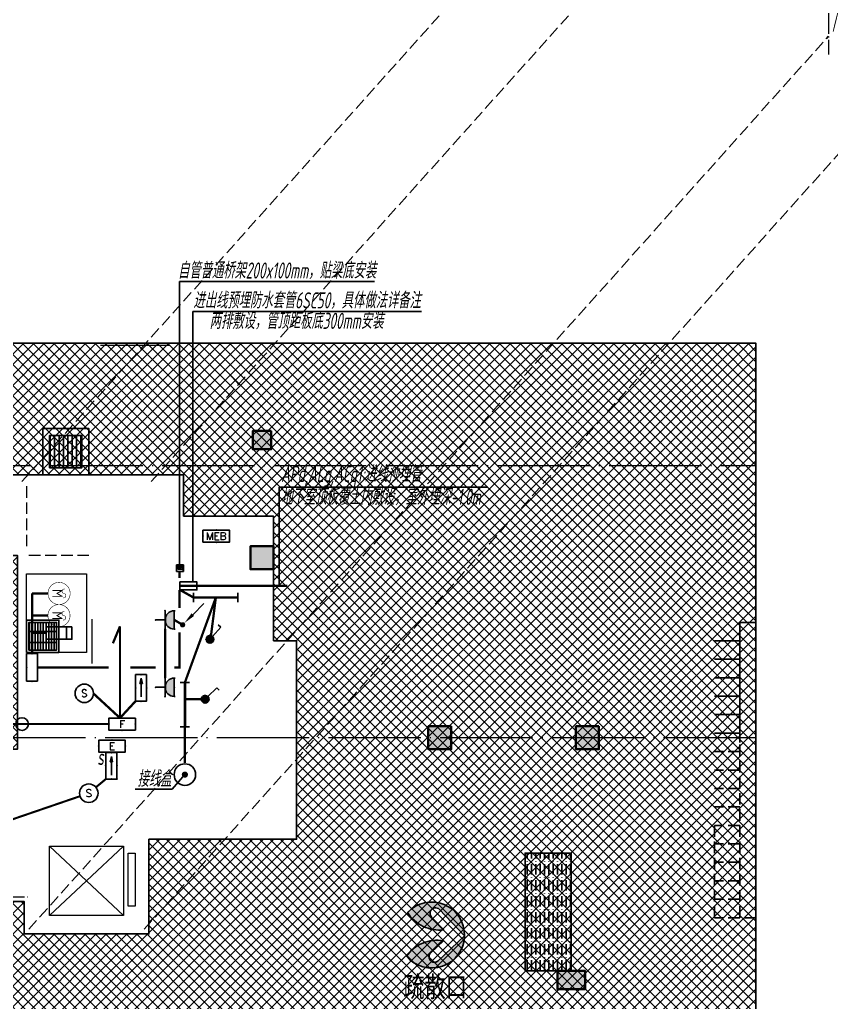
# Model space of a CAD drawing. Extents: x 3002737 to 4077523, y -995787 to -7267.
# Drawn here: x 3467704 to 3485288, y -735006 to -713711 of the extents above; entities that cross this region are included whole.
import ezdxf
from ezdxf.enums import TextEntityAlignment as Align
from ezdxf.xclip import XClip

# ---------------------------------------------------------------- set-up
doc = ezdxf.new("R2010")
doc.units = 0
doc.header["$LTSCALE"] = 1000
doc.header["$MEASUREMENT"] = 0
doc.header["$XCLIPFRAME"] = 2
for name, pattern in [('#P_--_20B1_001_t3$0$DASH', [0.35, 0.25, -0.1]), ('__DASH', [0.35, 0.25, -0.1]), ('DASH', [0.35, 0.25, -0.1]), ('DOTE', [2.4200000000000004, 2, -0.2, 0.02, -0.2]), ('HIDDEN', [0.375, 0.25, -0.125])]:
    doc.linetypes.add(name, pattern=pattern)
doc.layers.get('0').update_dxf_attribs({"linetype": 'CONTINUOUS'})
for name, color, linetype in [('!!电气', 1, 'CONTINUOUS'), ('0-R疏散口', 20, 'CONTINUOUS'), ('0-R集水坑', 191, 'CONTINUOUS'), ('DIM-照明', 7, 'CONTINUOUS'), ('ELEMENT', 3, 'CONTINUOUS'), ('EQUIP-动力', 3, 'CONTINUOUS'), ('EQUIP-插座', 3, 'CONTINUOUS'), ('EQUIP-照明', 3, 'CONTINUOUS'), ('EQUIP-箱柜', 3, 'CONTINUOUS'), ('HS-A-楼梯', 4, 'CONTINUOUS'), ('LWIRE', 4, 'CONTINUOUS'), ('TEL_TEXT', 7, 'CONTINUOUS'), ('WIRE-应急', 1, 'DASH'), ('WIRE-照明', 2, 'CONTINUOUS'), ('人防集水坑', 11, 'CONTINUOUS'), ('审核', 1, 'CONTINUOUS'), ('疏散口', 20, 'CONTINUOUS')]:
    doc.layers.add(name, color=color, linetype=linetype)
for name, color, linetype, lineweight in [('3.5方案汇报，与郭总、侯月琴确定户型_t8$0$STAIR', 2, 'CONTINUOUS', 18), ('DOTE', 19, 'DOTE', 9), ('PUB_HATCH', 8, 'CONTINUOUS', 9), ('STAIR', 252, 'CONTINUOUS', 20), ('WINDOW', 146, 'CONTINUOUS', 20), ('填充', 251, 'CONTINUOUS', 5), ('平面-看线', 252, 'CONTINUOUS', 15), ('排水', 252, 'CONTINUOUS', 20), ('砼柱', 2, 'CONTINUOUS', 35)]:
    doc.layers.add(name, color=color, linetype=linetype, lineweight=lineweight)
doc.styles.add('-宋体', font='', dxfattribs={"width": 0.8})
doc.styles.add('_TCH_DIM_T3', font='SIMPLEX.shx', dxfattribs={"width": 0.7058823529411765, "bigfont": 'GBCBIG.shx'})
doc.styles.add('_TCH_LABEL', font='COMPLEX', dxfattribs={"bigfont": 'GBCBIG'})
doc.styles.add('_TEL_DIM', font='SIMPLEX', dxfattribs={"width": 0.8, "height": 3.5, "bigfont": 'HZTXT'})
doc.styles.add('HZTXT', font='gbeitc.shx', dxfattribs={"width": 0.8, "height": 400, "bigfont": 'hztxt.shx'})
doc.styles.get("Standard").update_dxf_attribs({"font": 'gbenor.shx', "bigfont": 'gbcbig.shx'})
doc.styles.get('-宋体').set_extended_font_data('SimSun')

# ---------------------------------------------------------------- blocks, each defined once
blk = doc.blocks.new('A$C110D7C8B')
h = blk.add_hatch()
h.set_pattern_fill('ANSI32', color=252, scale=7, angle=135)
h.set_pattern_definition([(180, (-705542.5179923946, -984740.2321152245), (-3.552713678800501e-15, -33.33750000000001), []), (180, (-705553.6304971946, -984729.1196104245), (-3.552713678800501e-15, -33.33750000000001), [])])
h.paths.add_polyline_path([(50, -1350.000000041677), (250.0000000000582, -1350.000000041677), (249.9999999999418, -50), (50, -50)])
at = {"color": 252}
for points in [[(0, 0), (300, 0), (300, -1400.000000041677), (0, -1400.000000041677)], [(50, -50), (250, -50), (250, -1350.000000041677), (50, -1350.000000041677)]]:
    blk.add_lwpolyline(points, close=True, dxfattribs=at)
blk = doc.blocks.new('A$C028C60F5')
at = {"color": 252}
blk.add_lwpolyline([(400.0000000717118, -1.851003617048264e-07), (0, 0), (-1.851003617048264e-07, -400.0000001632143), (399.9999998866115, -400.0000003483146)], close=True, dxfattribs=at)
at = {"layer": 'PUB_HATCH', "color": 252}
blk.add_solid([(-1.851003617048264e-07, -400.0000001632143), (399.9999998866115, -400.0000003483146), (0, 0), (400.0000000717118, -1.851003617048264e-07)], dxfattribs=at)
blk = doc.blocks.new('A$C18F32B8A')
at = {"color": 252, "const_width": 20}
for points in [[(7519.746154826425, -5500.243901853333), (7905.325032999623, -865.2724637767533), (10119.74645714677, -200.2097836569883)], [(7519.748090145295, -7600.249561245553), (7905.329351844615, -6030.524345523096), (10119.75077599176, -5700.209477294469)], [(7669.74645633559, -9700.245550757623), (8055.325040148746, -8130.523613388767), (9969.746456321096, -7800.20874516014)]]:
    blk.add_lwpolyline(points, dxfattribs=at)
at = {"layer": 'DOTE', "color": 252, "linetype": 'DOTE', "ltscale": 0.3}
for p, q in [((7569.550093442725, -7700.244544366142), (7569.550093442667, -10200.24554942362)), ((10069.74645357818, -7700.246329075075), (10069.74645357812, -10200.24555084261))]:
    blk.add_line(p, q, dxfattribs=at)
at = {"layer": 'DOTE', "linetype": 'DOTE', "ltscale": 0.3}
blk.add_line((8819.648726167448, -9800.245436708676), (8819.64872616739, -10205.08561670512), dxfattribs=at)
at = {"layer": 'STAIR', "color": 252, "linetype": '#P_--_20B1_001_t3$0$DASH'}
for p, q in [((1500, 0), (4152.000000014203, 1.047737896442413e-09)), ((1499.999999999884, -69.99999995273538), (4152.000000013737, -69.75341075321194)), ((1500.000000000116, -129.9999999527354), (4152.000000013388, -129.7534107532119)), ((1500.000000001164, -200), (4152.000000012922, -199.9999999989523)), ((4111.199999980512, -260.0000000090804), (1500.000000001164, -260.0000000224682)), ((1500, -1500.000000031665), (3267.999999990105, -1499.999999998952)), ((1499.999999999884, -1569.9999999844), (3267.999999989639, -1569.754457053379)), ((1500.000000000116, -1629.9999999844), (3267.999999989115, -1629.754457012867)), ((1500.000000001164, -1700.000000031665), (3267.999999989115, -1699.754457054427))]:
    blk.add_line(p, q, dxfattribs=at)
at = {"layer": 'STAIR', "color": 252}
for p, q in [((5920, -259.9999999997672), (4111.19999998057, -260.0000000090804)), ((8869.74283019395, -1700.246588996262), (7519.746456208813, -1700.246589469374))]:
    blk.add_line(p, q, dxfattribs=at)
at = {"layer": 'STAIR', "color": 246, "linetype": '#P_--_20B1_001_t3$0$DASH'}
blk.add_lwpolyline([(1500, 0), (0, 0), (0, -1700.000000028405), (1500, -1700.000000028405)], close=True, dxfattribs=at)
at = {"layer": 'STAIR', "color": 252}
blk.add_lwpolyline([(7519.746456187801, -1640.246589469374), (8929.755123912648, -1640.246588975191), (8929.755124753749, -4040.246135032154)], dxfattribs=at)
at = {"layer": '审核', "color": 252, "linetype": 'HIDDEN', "ltscale": 0.2}
blk.add_line((6119.755594726943, -200.1547837678809), (6119.682242507813, -1500.172692473629), dxfattribs=at)
at = {"layer": '平面-看线'}
for p, q in [((1500.000000001164, -200), (1500, 0)), ((1500.000000001164, -1700.000000031665), (1500, -1500.000000031665))]:
    blk.add_line(p, q, dxfattribs=at)
at = {"color": 252}
blk.add_blockref('A$C028C60F5', (6219.744254106772, 999.753149292781), dxfattribs=at)
at = {"color": 252, "xscale": -1}
for name, p in [('A$C110D7C8B', (7319.746456009045, -100.2399003441678)), ('A$C028C60F5', (6619.744458064088, -1500.248004525783))]:
    blk.add_blockref(name, p, dxfattribs=at)
blk = doc.blocks.new('$equip$00002540')
blk.add_hatch(color=256).paths.add_polyline_path([(0.2400000000016007, 0.3720000000030268), (0.2400000000016007, 0.2280000000064319), (0.5280000000020664, 0.3000000000029104)])
for p, q in [((-0.7199999999975262, 0.6000000000058208), (-0.7199999999975262, 0)), ((0.7199999999975262, 0.6000000000058208), (-0.7199999999975262, 0.6000000000058208)), ((0.7199999999975262, 0), (0.7199999999975262, 0.6000000000058208)), ((-0.7199999999975262, 0), (0.7199999999975262, 0)), ((0.2400000000016007, 0.3720000000030268), (0.2400000000016007, 0.2280000000064319)), ((0.5280000000020664, 0.3000000000029104), (0.2400000000016007, 0.3720000000030268)), ((0.2400000000016007, 0.2280000000064319), (0.5280000000020664, 0.3000000000029104))]:
    blk.add_line(p, q)
at = {"color": 7}
blk.add_line((-0.4800000000032014, 0.3000000000029104), (0.4800000000032014, 0.3000000000029104), dxfattribs=at)
at = {"const_width": 0.04}
blk.add_lwpolyline([(-0.7199999999975262, 0.6000000000058208), (-0.7199999999975262, 0), (0.7199999999975262, 0), (0.7199999999975262, 0.6000000000058208), (-0.7199999999975262, 0.6000000000058208), (-0.7199999999975262, 0)], dxfattribs=at)
for p in [(0, 0.6000000000058208), (-0.7199999999975262, 0.3000000000029104), (0, 0), (0.7199999999975262, 0.3000000000029104)]:
    blk.add_point(p)
at = {"color": 7, "style": '_TEL_DIM', "flags": 1}
blk.add_attdef('A', text='', height=2e-05, dxfattribs=at).set_placement((0, 0), align=Align.MIDDLE_CENTER)
blk = doc.blocks.new('$equip$00002534')
for p, q in [((-0.7200000000011642, 0.6599999999998545), (-0.7200000000011642, 0)), ((0.7200000000011642, 0.6599999999998545), (-0.7200000000011642, 0.6599999999998545)), ((0.7200000000011642, 0), (0.7200000000011642, 0.6599999999998545)), ((-0.7200000000011642, 0), (0.7200000000011642, 0))]:
    blk.add_line(p, q)
at = {"const_width": 0.04}
blk.add_lwpolyline([(-0.7200000000011642, 0.6599999999998545), (-0.7200000000011642, 0), (0.7200000000011642, 0), (0.7200000000011642, 0.6599999999998545), (-0.7200000000011642, 0.6599999999998545), (-0.7200000000011642, 0)], dxfattribs=at)
for p in [(0, 0.6599999999998545), (-0.7200000000011642, 0.3299999999981083), (0, 0), (0.7200000000011642, 0.3299999999981083)]:
    blk.add_point(p)
at = {"color": 7, "style": '_TEL_DIM'}
blk.add_attdef('$TEXT$', text='', height=0.4, dxfattribs=at).set_placement((0, 0.3299999999981083), align=Align.MIDDLE_CENTER)
at = {"color": 7, "style": '_TEL_DIM', "flags": 1}
blk.add_attdef('A', text='', height=2e-05, dxfattribs=at).set_placement((0, 0), align=Align.MIDDLE_CENTER)
blk = doc.blocks.new('右向疏散')
h = blk.add_hatch(color=256)
h.paths.add_polyline_path([(201.6000000294297, 120.0000000011641), (86.4000000525266, 148.79999999539), (86.4000000525266, 120.0000000011642)])
h.paths.add_polyline_path([(201.6000000294298, 120.0000000011642), (86.4000000525266, 120.0000000011642), (86.4000000525266, 91.19999998365529)])
at = {"color": 7}
blk.add_line((-201.6000000294298, 120.0000000011642), (201.6000000294298, 120.0000000011642), dxfattribs=at)
for p, q in [((201.6000000294298, 120.0000000011642), (86.4000000525266, 148.79999999539)), ((86.4000000525266, 148.79999999539), (86.4000000525266, 91.19999998365529)), ((86.4000000525266, 91.19999998365529), (201.6000000294298, 120.0000000011642))]:
    blk.add_line(p, q)
blk.add_lwpolyline([(-287.9999999990687, 240.0000000023283), (287.9999999990687, 240.0000000023283), (287.9999999990687, 0), (-287.9999999990687, 0)], close=True)
blk = doc.blocks.new('$equip_U$00000098(lemon-PC)')
for p in [(-0.7199999997392297, 0), (2.328306436538696e-10, 0), (0.720000000204891, 0), (-0.7199999997392297, -0.3000000000029104), (0.720000000204891, -0.3000000000029104), (-0.7199999997392297, -0.6000000000058208), (2.328306436538696e-10, -0.6000000000058208), (0.720000000204891, -0.6000000000058208)]:
    blk.add_point(p)
at = {"xscale": 0.002499999944120646, "yscale": 0.002499999944120646, "zscale": 0.002499999944120646}
blk.add_blockref('右向疏散', (2.328306436538696e-10, -0.6000000000058208), dxfattribs=at)
at = {"color": 7, "style": '_TCH_DIM_T3', "flags": 1}
for tag in ['REMARK', 'A']:
    blk.add_attdef(tag, text='', height=2.5e-05, dxfattribs=at).set_placement((2.328306436538696e-10, 0), align=Align.MIDDLE_CENTER)
at = {"color": 7, "style": '_TCH_DIM_T3'}
blk.add_attdef('$TEXT$', text='', height=2.5e-05, dxfattribs=at).set_placement((2.328306436538696e-10, -0.6000000000058208), align=Align.MIDDLE_CENTER)
blk = doc.blocks.new('$equip$00001838')
blk.add_circle((0, 0), 0.5)
at = {"style": '_TEL_DIM'}
blk.add_attdef('$TEXT$', text='', height=0.4, dxfattribs=at).set_placement((0, 0), align=Align.MIDDLE_CENTER)
at = {"style": '_TEL_DIM', "flags": 1}
blk.add_attdef('A', text='', height=2e-05, dxfattribs=at).set_placement((0, 0), align=Align.MIDDLE_CENTER)
blk = doc.blocks.new('A$C04F44ECC')
at = {"layer": '!!电气'}
for p, q in [((0, 0), (-300, 0)), ((-300, 0), (-300, -300)), ((-250, -200), (-250, 0)), ((0, 0), (-223.3450037743896, -26.92685067094862)), ((-50, 0), (-50, -200)), ((0, -300), (0, 0)), ((-223.3450037743896, -26.92685067094862), (-300, -300)), ((-300, -300), (0, -300)), ((-50, -200), (-250, -200))]:
    blk.add_line(p, q, dxfattribs=at)
blk = doc.blocks.new('$equip$00001312')
at = {"const_width": 0.1666666666666665}
blk.add_lwpolyline([(-0.08333333333575865, 0, 1), (0.08333333333212067, 0, 1)], format="xyb", close=True, dxfattribs=at)
blk.add_circle((0, 0), 0.5833333333333328)
at = {"flags": 9}
blk.add_attdef('A', (-3.637978807091713e-12, 0), '', height=2e-05, dxfattribs=at)
blk = doc.blocks.new('$equip$00001413')
for p, q in [((0.75, 0.5999999999985448), (-0.75, 0.5999999999985448)), ((-0.75, 0.5999999999985448), (-0.75, 0)), ((0.75, 0), (0.75, 0.5999999999985448)), ((-0.75, 0), (0.75, 0))]:
    blk.add_line(p, q)
for p in [(0, 0.5999999999985448), (-0.75, 0.2999999999992724), (0, 0), (0.75, 0.2999999999992724)]:
    blk.add_point(p)
at = {"style": '_TCH_LABEL', "flags": 9}
blk.add_attdef('A', (0, 0), '', height=2e-05, dxfattribs=at)
blk = doc.blocks.new('SWJ')
at = {"color": 2}
for p, q in [((-275, -85), (-275, 85)), ((-175, -85), (-175, 85)), ((-75, -85), (-75, 85))]:
    blk.add_line(p, q, dxfattribs=at)
blk.add_lwpolyline([(-350, 85), (-350, -85), (0, -85), (0, 85)], close=True, dxfattribs=at)
blk = doc.blocks.new('$element$00000297')
at = {"const_width": 0.02333333333333333}
blk.add_lwpolyline([(0, -1.000000000014552, 0.9999999999999999), (0, 0, 0.9999999999999999), (0, -1.000000000014552, 0.9999999999999999)], format="xyb", close=True, dxfattribs=at)
for points in [[(0, -0.7166666666762467, 0.9862075570774907), (-0.2000000000007276, -0.750000000009095, 0.8591250382240644)], [(0, -0.7166666666762467, 1.013985334855246), (0.2000000000043656, -0.6833333333415794, -1.197218425872431)]]:
    blk.add_lwpolyline(points, format="xyb", dxfattribs=at)
at = {"flags": 9}
blk.add_attdef('S', (0, 0), '', height=6.66666666667e-06, dxfattribs=at)
at = {"flags": 8}
blk.add_attdef('M', text='', height=0.4666666666694661, dxfattribs=at).set_placement((3.637978807091713e-12, -0.3500000000003638), align=Align.MIDDLE_CENTER)
blk = doc.blocks.new('A$C1DD019F9')
at = {"layer": '疏散口'}
h = blk.add_hatch(color=256, dxfattribs=at)
edge = h.paths.add_edge_path()
edge.add_line((1657.837590239942, 3315.723901660649), (367.3306208625436, 2025.216944172512))
edge.add_arc((562.7390984487897, 1829.808464785995), 276.3493204781321, 134.999999736071, 315.0000450135555)
edge.add_line((758.1477304548025, 1634.400139819365), (1381.488251060247, 2257.740654682275))
edge.add_arc((-487.2515846193137, 1989.868379143272), 1887.841129295078, -24.12321173134552, 8.157426411511608, ccw=False)
edge.add_arc((-487.2518275084583, 1989.868449001487), 1887.841379523462, 303.5961554791981, 335.8767893464231, ccw=False)
edge.add_arc((1657.83757689014, 1657.627985069564), 1658.095916591085, 89.99999953869542, 228.4172749558772, ccw=False)
h = blk.add_hatch(color=256, dxfattribs=at)
edge = h.paths.add_edge_path()
edge.add_line((1657.837590239942, 3315.723901660649), (2948.344559617341, 2025.216944172512))
edge.add_arc((2752.936082031095, 1829.808464785995), 276.3493204781321, -135.00004501355562, 45.000000263928996, ccw=False)
edge.add_line((2557.527450025082, 1634.400139819365), (1934.186929419636, 2257.740654682275))
edge.add_arc((3802.926765099197, 1989.868379143272), 1887.841129295078, 171.8425735884883, 204.1232117313454)
edge.add_arc((3802.927007988342, 1989.868449001489), 1887.841379523464, 204.123210653577, 236.403844520802)
edge.add_arc((1657.837603589745, 1657.627985069564), 1658.095916591085, 311.5827250441228, 450.0000004613047)
for points in [[(1657.837590239942, 3315.723901660649), (367.3306208625437, 2025.216944172512, 1.000000395120669), (758.1477304548025, 1634.400139819365), (1381.488251060247, 2257.740654682275, -0.1417897514410627), (1235.721885070204, 1218.307265423704, -0.141789732410033), (557.3581269979476, 417.3751685111782, -0.6899650482418342), (1657.837590239942, 3315.723901660649)], [(1657.837590239942, 3315.723901660649), (2948.344559617341, 2025.216944172512, -1.000000395120669), (2557.527450025082, 1634.400139819365), (1934.186929419636, 2257.740654682275, 0.1417897514410627), (2079.953295409679, 1218.307265423704, 0.141789732410033), (2758.317053481937, 417.3751685111782, 0.6899650482418342), (1657.837590239942, 3315.723901660649)]]:
    blk.add_lwpolyline(points, format="xyb", close=True, dxfattribs=at)
blk = doc.blocks.new('7YI78O')
at = {"layer": '0-R集水坑', "linetype": 'DASH'}
h = blk.add_hatch(dxfattribs=at)
h.set_pattern_fill('LINE', color=191, scale=100, angle=-90.00000000000006, style=0)
h.set_pattern_definition([(90, (-2549147.81365037, 2405022.933887357), (95.25, 7.876661409549765e-14), [])])
h.paths.add_polyline_path([(364084.3396294102, 62003.68045341442), (364784.3396294102, 62003.68045341442), (364784.3396294102, 62703.68045341442), (364084.3396294102, 62703.68045341442)])
at = {"layer": '0-R集水坑', "color": 191}
for points in [[(363934.3396294102, 61853.68045341442), (364934.3396294102, 61853.68045341442), (364934.3396294102, 62853.68045341442), (363934.3396294102, 62853.68045341442)], [(364084.3396294102, 62003.68045341442), (364784.3396294102, 62003.68045341442), (364784.3396294102, 62703.68045341442), (364084.3396294102, 62703.68045341442)]]:
    blk.add_lwpolyline(points, close=True, dxfattribs=at)
blk = doc.blocks.new('A$C24B36177')
for points in [[(6710.380492568715, -16047.00411050243), (6310.380492568715, -16047.00411050243), (6310.380492568715, -16447.00411050243), (6710.380492568715, -16447.00411050243)], [(6760.380492568715, -18547.00411050243), (6260.380492568715, -18547.00411050243), (6260.380492568715, -19047.00411050243), (6760.380492568715, -19047.00411050243)], [(10610.38049256871, -22447.00424090121), (10110.38049256871, -22447.00424090121), (10110.38049256871, -22947.00424090121), (10610.38049256871, -22947.00424090121)], [(13810.38049256871, -22446.99843604083), (13310.38049256871, -22446.99843604083), (13310.38049256871, -22946.99843604083), (13810.38049256871, -22946.99843604083)], [(13510.58988354052, -28147.02136221027), (13510.58988354052, -27747.02136221027), (12910.58988354052, -27747.02136221027), (12910.58988354052, -28147.02136221027)]]:
    blk.add_hatch(color=252).paths.add_polyline_path(points)
at = {"layer": '砼柱', "color": 252, "lineweight": 35}
for points in [[(6710.380492568715, -16047.00411050243), (6310.380492568715, -16047.00411050243), (6310.380492568715, -16447.00411050243), (6710.380492568715, -16447.00411050243)], [(6760.380492568715, -18547.00411050243), (6260.380492568715, -18547.00411050243), (6260.380492568715, -19047.00411050243), (6760.380492568715, -19047.00411050243)], [(10610.38049256871, -22447.00424090121), (10110.38049256871, -22447.00424090121), (10110.38049256871, -22947.00424090121), (10610.38049256871, -22947.00424090121)], [(13810.38049256871, -22446.99843604083), (13310.38049256871, -22446.99843604083), (13310.38049256871, -22946.99843604083), (13810.38049256871, -22946.99843604083)], [(13510.58988354052, -28147.02136221027), (13510.58988354052, -27747.02136221027), (12910.58988354052, -27747.02136221027), (12910.58988354052, -28147.02136221027)]]:
    blk.add_lwpolyline(points, close=True, dxfattribs=at)
blk = doc.blocks.new('FSFSFASFSFESFSEF')
at = {"layer": '人防集水坑', "ltscale": 0.8}
h = blk.add_hatch(dxfattribs=at)
h.set_pattern_fill('GRATE', color=256, scale=75, style=0)
h.set_pattern_definition([(270, (-806039.3574039747, 23438904.07928268), (59.53125, -1.822618869043522e-14), []), (360, (-806039.3574039747, 23438904.07928268), (8.748522416193854e-14, 238.125), [])])
h.paths.add_polyline_path([(286466.5787021541, 761315.5335229017), (287066.5787021541, 761315.5335229017), (287066.5787021541, 760715.5335229017), (286466.5787021541, 760715.5335229017)])
at = {"layer": '人防集水坑'}
for points in [[(287116.5787021541, 760665.5335229017), (286416.5787021541, 760665.5335229017), (286416.5787021541, 761365.5335229017), (287116.5787021541, 761365.5335229017)], [(287066.5787021541, 760715.5335229017), (286466.5787021541, 760715.5335229017), (286466.5787021541, 761315.5335229017), (287066.5787021541, 761315.5335229017)]]:
    blk.add_lwpolyline(points, close=True, dxfattribs=at)
at = {"layer": '排水'}
blk.add_lwpolyline([(285816.5787021536, 760665.5335229018), (287116.5787021536, 760665.5335229018), (287116.5787021534, 762365.5335229018), (285816.5787021534, 762365.5335229018)], close=True, dxfattribs=at)
blk = doc.blocks.new('A$C74D73064')
h = blk.add_hatch()
h.set_pattern_fill('ACAD_ISO10W100', color=252, scale=125, angle=90, style=0)
h.set_pattern_definition([(90, (278075.2999756152, -731194.3965097175), (-93.75, 5.740531871003218e-15), [225, -56.25, 9.375, -56.25])])
h.paths.add_polyline_path([(113315.3891763622, 59222.25466653565), (113315.3891763489, 56672.23509909294), (112315.3891763489, 56672.23509909294), (112315.3891763489, 59222.25466653565)])
at = {"layer": '填充'}
h = blk.add_hatch(dxfattribs=at)
h.set_pattern_fill('ANSI37', color=252, scale=100, style=0)
h.set_pattern_definition([(45, (953418.0689988486, -464688.2486653434), (-112.2532015133644, 112.2532015133644), []), (135, (953418.0689988486, -464688.2486653434), (-112.2532015133644, -112.2532015133644), [])])
h.paths.add_polyline_path([(80665.17603729793, 65672.48837316764), (80665.16878460255, 67372.48837309965), (76315.42314581037, 67372.47708918905), (76315.44338913274, 65922.31491932465), (73815.27929861541, 65922.28001865727), (73815.70259129931, 63022.07399217045), (71715.61954953347, 63022.08716774738), (71715.61954846862, 58172.5228937529), (76465.42569751665, 58172.52289491647), (76465.42609427881, 57472.26040542801), (81365.36210999638, 57472.33170786221), (81365.36439925246, 59522.3452284364), (81765.31847971585, 59522.16067246662), (81765.31619054475, 61372.41094876366), (79315.429809239, 61372.5030432209), (79315.43675540725, 65672.48837319232)], flags=16)
h.paths.add_polyline_path([(63315.42631966039, 70272.25150029903), (117315.4131872017, 70272.25150029903), (117315.4131872017, 50772.25150147581), (63315.42631966039, 50772.25150147581)])
h.paths.add_polyline_path([(104915.180315074, 66522.63348268607), (104915.1792557474, 67421.37189632078), (100065.8814758989, 67423.14449472242), (100065.8795978959, 65672.65199905197), (101315.6179143763, 65672.65199907875), (101315.4711288554, 61472.5150287117), (96715.47766501806, 61472.51356931013), (96715.47981255513, 58172.52251458913), (101465.471897395, 58172.52251474874), (101465.4718925492, 57472.25621834851), (104165.4718936066, 57472.25621835887), (104165.471893603, 59522.25982905645), (107365.4438624624, 59522.24441909161), (107365.4570225275, 63822.26013017801), (106865.505859774, 63822.24568696046), (106865.4991138611, 66522.58811312291)], flags=16)
at = {"color": 252}
for points in [[(63315.42631966039, 70272.25150029897), (117315.4131872017, 70272.25150029897), (117315.4131872017, 50772.25150147581), (63315.42631966039, 50772.25150147581)], [(104915.180315074, 66522.63348268601), (104915.1792557474, 67421.37189632084), (100065.8814758989, 67423.14449472248), (100065.8795978959, 65672.65199905203), (101315.6179143763, 65672.65199907881), (101315.4711288554, 61472.51502871164), (96715.47766501806, 61472.51356931019), (96715.47981255513, 58172.52251458913), (101465.471897395, 58172.52251474874), (101465.4718925492, 57472.25621834851), (104165.4718936066, 57472.25621835887), (104165.471893603, 59522.25982905645), (107365.4438624624, 59522.24441909161), (107365.4570225275, 63822.26013017795), (106865.505859774, 63822.24568696052), (106865.4991138611, 66522.58811312297)], [(104915.180315073, 66522.63430908613), (104915.1792557463, 67421.37272272096), (99965.88147280458, 67423.14449468546), (99965.87959480158, 65672.65199901501), (101315.617911282, 65672.65199904179), (101315.471125761, 61472.51502867462), (96715.47766192374, 61472.51356927317), (96715.47980946081, 58172.52251455211), (101465.4718943007, 58172.52251471172), (101465.4718894549, 57472.25621831149), (104165.4718905123, 57472.25621832185), (104165.4718905087, 59522.25982901943), (107365.4438593681, 59522.24441905459), (107365.4570194331, 63822.26013014093), (106865.5058566796, 63822.2456869235), (106865.4991107668, 66522.58811308595)]]:
    blk.add_lwpolyline(points, close=True, dxfattribs=at)
blk.add_lwpolyline([(113315.3891763622, 59222.25466653565), (113315.3891763489, 56672.23509909294), (112315.3891763489, 56672.23509909294), (112315.3891763489, 59222.25466653565), (113315.3891763622, 59222.25466653565)], dxfattribs=at)
at = {"layer": '3.5方案汇报，与郭总、侯月琴确定户型_t8$0$STAIR', "color": 252}
for p, q in [((103615.4239804093, 59372.40652631037), (102015.4239804088, 57872.40652631177)), ((102015.4239804088, 59372.40652631037), (103615.4239804093, 57872.40652631177))]:
    blk.add_line(p, q, dxfattribs=at)
for points in [[(102015.4239804088, 57872.40652631177), (102015.4239804088, 59372.40652631037), (103615.4239804093, 59372.40652631037), (103615.4239804093, 57872.40652631177)], [(103715.4239803997, 58072.40652642725), (103715.4239803997, 59222.40652642772), (103865.4239804025, 59222.40652642772), (103865.4239804025, 58072.40652642725)]]:
    blk.add_lwpolyline(points, close=True, dxfattribs=at)
at = {"layer": 'DOTE', "color": 252}
for p, q in [((-86385.24772744626, 67619.25646164955), (196116.0437006025, 67619.25646164955)), ((196116.0437006019, 61719.25646164967), (-86385.24772744626, 61719.25646164967))]:
    blk.add_line(p, q, dxfattribs=at)
at = {"layer": 'DOTE', "color": 252, "linetype": 'DOTE', "ltscale": 0.3}
blk.add_line((95065.54056033085, 58272.25559900573), (101565.4045729003, 58272.25561355136), dxfattribs=at)
at = {"layer": 'HS-A-楼梯', "color": 252}
for p, q in [((116965.3832215557, 61619.53208048223), (116965.376433644, 64222.25128129777)), ((116965.4337151141, 64222.251281298), (117865.4367498708, 64222.25128134154)), ((116965.4306803345, 63822.24916780833), (116415.4306803345, 63822.24916780833)), ((116965.4265075121, 63422.24863941595), (116415.4265075121, 63422.24863941595)), ((116965.4223346898, 63022.24811102333), (116415.4223346898, 63022.24811102333)), ((116965.4181618674, 62622.24758263095), (116415.4181618674, 62622.24758263095)), ((116965.4139890451, 62222.24705423834), (116415.4139890451, 62222.24705423834)), ((116965.4098162226, 61822.24652584596), (116415.4098162226, 61822.24652584596))]:
    blk.add_line(p, q, dxfattribs=at)
at = {"layer": 'HS-A-楼梯', "color": 252, "linetype": 'DASH'}
for p, q in [((116965.3931249165, 57822.24229864054), (116965.3832215557, 61619.53208048246)), ((116965.4056434003, 61422.24599745334), (116415.4056434003, 61422.24599745334)), ((116965.4056433836, 61422.24441221054), (116415.4056433836, 61422.24441221054)), ((116965.4014705779, 61022.24546906096), (116415.4014705779, 61022.24546906096)), ((116965.4014705613, 61022.24388381816), (116415.4014705613, 61022.24388381816)), ((116965.3972977555, 60622.24494066834), (116415.3972977555, 60622.24494066834)), ((116965.3972977389, 60622.24335542554), (116415.3972977389, 60622.24335542554)), ((116965.3972977389, 60222.24282703316), (116415.3972977389, 60222.24282703316)), ((116415.3931249165, 57822.24229864054), (116415.4155966626, 59922.23825317016)), ((116965.3931249165, 59822.24229864054), (116415.3931249165, 59822.24229864054)), ((116965.3931249165, 59422.24229864054), (116415.3931249165, 59422.24229864054)), ((116965.3931249165, 59022.24229864054), (116415.3931249165, 59022.24229864054)), ((116965.3931249165, 58622.24229864054), (116415.3931249165, 58622.24229864054)), ((116965.3931249165, 58222.24229864054), (116415.3931249165, 58222.24229864054)), ((116965.3931249165, 57822.24229864054), (116415.3931249165, 57822.24229864054)), ((117865.3931249165, 57822.24229864054), (116965.3931249165, 57822.24229864054))]:
    blk.add_line(p, q, dxfattribs=at)
at = {"layer": 'STAIR', "color": 252, "linetype": '#P_--_20B1_001_t3$0$DASH'}
for p, q in [((101515.3948905258, 67172.26147094509), (101515.394890552, 65872.6520981763)), ((102865.6142891408, 65672.40548805753), (101515.6179151557, 65672.40548758442))]:
    blk.add_line(p, q, dxfattribs=at)
at = {"layer": 'STAIR', "color": 252}
blk.add_lwpolyline([(102925.6212763388, 64290.86974375433), (102925.6265837007, 63332.40594202164)], dxfattribs=at)
at = {"layer": 'WINDOW', "color": 252}
blk.add_line((104615.1797854108, 70222.25235158252), (103115.1797846737, 70222.25235075329), dxfattribs=at)
at = {"layer": '填充', "color": 252}
for p, q in [((104915.1792557463, 67421.37272272102), (99965.88147280458, 67423.1444946854)), ((104915.180315073, 66522.63430908608), (104915.1792557463, 67421.37272272102)), ((106865.4991107668, 66522.58811308589), (104915.180315073, 66522.63430908608)), ((106865.5058566796, 63822.24568692344), (106865.4991107668, 66522.58811308589)), ((107365.4570194331, 63822.26013014099), (106865.5058566796, 63822.24568692344)), ((107365.4438593681, 59522.24441905459), (107365.4570194331, 63822.26013014099)), ((104165.4718905123, 57472.25621832185), (104165.4718905087, 59522.25982901943)), ((104165.4718905087, 59522.25982901943), (107365.4438593681, 59522.24441905459)), ((96715.47980946081, 58172.52251455211), (101465.4718943007, 58172.52251471172)), ((101465.4718943007, 58172.52251471172), (101465.4718894549, 57472.25621831149)), ((101465.4718894549, 57472.25621831149), (104165.4718905123, 57472.25621832185))]:
    blk.add_line(p, q, dxfattribs=at)
for points in [[(63315.42631966039, 70272.25150029903), (117315.4131872017, 70272.25150029903), (117315.4131872017, 50772.25150147581), (63315.42631966039, 50772.25150147581)], [(104915.180315074, 66522.63348268607), (104915.1792557474, 67421.37189632078), (100065.8814758989, 67423.14449472242), (100065.8795978959, 65672.65199905197), (101315.6179143763, 65672.65199907875), (101315.4711288554, 61472.5150287117), (96715.47766501806, 61472.51356931013), (96715.47981255513, 58172.52251458913), (101465.471897395, 58172.52251474874), (101465.4718925492, 57472.25621834851), (104165.4718936066, 57472.25621835887), (104165.471893603, 59522.25982905645), (107365.4438624624, 59522.24441909161), (107365.4570225275, 63822.26013017801), (106865.505859774, 63822.24568696046), (106865.4991138611, 66522.58811312291)]]:
    blk.add_lwpolyline(points, close=True, dxfattribs=at)
at = {"color": 252}
blk.add_blockref('A$C24B36177', (100104.7992927883, 84419.25646130543), dxfattribs=at)
at = {"color": 252, "xscale": -1}
blk.add_blockref('FSFSFASFSFESFSEF', (388632.1966177498, -697093.126988834), dxfattribs=at)
at = {"layer": '0-R疏散口', "color": 252, "xscale": 0.4305656706515025, "yscale": 0.4305656706515025, "zscale": 0.4305656706515025, "rotation": 268.5740796940182}
blk.add_blockref('A$C1DD019F9', (109594.2913559279, 58178.85084615252), dxfattribs=at)
at = {"layer": '0-R集水坑', "color": 252}
blk.add_blockref('7YI78O', (-262069.1598449657, 5568.576948872651), dxfattribs=at)
at = {"layer": '0-R疏散口', "color": 252, "style": '-宋体', "width": 0.75}
blk.add_text('疏散口', height=450, dxfattribs=at).set_placement((109676.1012296544, 56103.63714315754))
blk = doc.blocks.new('$equip$00001159')
for p, q in [((-1.200000000000728, 0.25), (-1.200000000000728, -0.25)), ((-1.200000000000728, 0), (1.200000000000728, 0)), ((1.200000000000728, 0.25), (1.200000000000728, -0.25))]:
    blk.add_line(p, q)
at = {"const_width": 0.14}
blk.add_lwpolyline([(-1.200000000000728, 0), (1.200000000000728, 0)], dxfattribs=at)
at = {"layer": 'EQUIP-照明'}
for p in [(-1.200000000000728, 0), (0, 0), (1.200000000000728, 0)]:
    blk.add_point(p, dxfattribs=at)
at = {"layer": 'EQUIP-照明', "flags": 9}
blk.add_attdef('A', (0, 0), '', height=2e-05, dxfattribs=at)
blk = doc.blocks.new('$equip$00001237')
for p, q in [((-0.5, 1.05000000000291), (-0.5, 1)), ((-0.5, 1), (0.5, 1)), ((0.5, 1.05000000000291), (0.5, 1)), ((0.5, 0.5), (-0.5, 0.5)), ((0, 0.5), (0, 0))]:
    blk.add_line(p, q)
blk.add_arc((0, 1), 0.500000000000025, 180, 0)
for p in [(0, 1), (-0.5, 0.5), (0, 0), (0.5, 0.5)]:
    blk.add_point(p)
for points in [[(0.4330127018911298, 0.75), (-0.4330127018911298, 0.75), (0.5, 1), (-0.5, 1)], [(0.25, 0.5669872981088702), (-0.25, 0.5669872981088702), (0.4330127018911298, 0.75), (-0.4330127018911298, 0.75)], [(0, 0.5), (0, 0.5), (0.25, 0.5669872981088702), (-0.25, 0.5669872981088702)]]:
    blk.add_solid(points)
at = {"flags": 9}
blk.add_attdef('A', (0, 0), '', height=2e-05, dxfattribs=at)
blk = doc.blocks.new('$equip$00001962')
for p, q in [((0.1473139127519971, 0.3556472460822988), (0.625000000003638, 0.8333333333339397)), ((0.625000000003638, 0.8333333333339397), (0.7664213562420628, 0.6919119770955149))]:
    blk.add_line(p, q)
blk.add_circle((3.637978807091713e-12, 0.2083333333339397), 0.2083333333334168)
for p in [(-0.2083333333284827, 0.2083333333375776), (1.091393642127514e-11, 0.4166666666660603), (1.091393642127514e-11, 0), (0.2083333333393966, 0.2083333333375776)]:
    blk.add_point(p)
for points in [[(-0.1804219591176661, 0.312500000001819), (0.1804219591249421, 0.312500000001819), (-0.2083333333284827, 0.2083333333339397), (0.2083333333357587, 0.2083333333339397)], [(-0.1804219591176661, 0.1041666666660603), (0.1804219591249421, 0.1041666666660603), (-0.2083333333284827, 0.2083333333339397), (0.2083333333357587, 0.2083333333339397)], [(-0.1041666666642413, 0.3887552924552438), (0.1041666666715173, 0.3887552924552438), (-0.1804219591176661, 0.312500000001819), (0.1804219591249421, 0.312500000001819)], [(-0.1041666666642413, 0.02791137421263556), (0.1041666666715173, 0.02791137421263556), (-0.1804219591176661, 0.1041666666660603), (0.1804219591249421, 0.1041666666660603)], [(3.637978807091713e-12, 0.4166666666660603), (3.637978807091713e-12, 0.4166666666660603), (-0.1041666666642413, 0.3887552924552438), (0.1041666666715173, 0.3887552924552438)], [(3.637978807091713e-12, 1.818989403545856e-12), (3.637978807091713e-12, 1.818989403545856e-12), (-0.1041666666642413, 0.02791137421263556), (0.1041666666715173, 0.02791137421263556)]]:
    blk.add_solid(points)
at = {"layer": 'TEL_TEXT', "style": '_TEL_DIM', "flags": 1}
blk.add_attdef('A', text='', height=2e-05, dxfattribs=at).set_placement((0, 0), align=Align.MIDDLE_CENTER)
blk = doc.blocks.new('$TelecSys$00000078')
for p, q in [((1.150000000001455, 1.149999999999636), (0.5499999999992724, 0.5499999999992724)), ((0.1041666666678793, 0.1041666666660603), (0.1041666666678793, 0.1041666666660603)), ((-0.1041666666678793, -0.1041666666660603), (-0.1041666666678793, -0.1041666666660603))]:
    blk.add_line(p, q)
at = {"const_width": 0.1425}
blk.add_lwpolyline([(-0.07125000000087311, 0, 1), (0.07125000000087311, 0, 1)], format="xyb", close=True, dxfattribs=at)
blk.add_solid([(0.6199999999989814, 0.4799999999995634), (0.4799999999995634, 0.6200000000008004), (0.09999999999854481, 0.1000000000003638)])
at = {"width": 0.8, "flags": 9}
blk.add_attdef('A', (0, 0), '', height=2e-05, dxfattribs=at)

msp = doc.modelspace()

# ---------------------------------------------------------------- linework, layer by layer
at = {"layer": '!!电气'}
for p, q in [((3471166.350385968, -725572.5497269833), (3471166.350385968, -719386.4753460416)), ((3471454.495872359, -720033.3631181581), (3476409.617569233, -720033.3631181582)), ((3472220.41138722, -721365.2480730037), (3472459.817706062, -721623.3702089251)), ((3473329.27362094, -723840.8179447555), (3477844.988486203, -723840.8179447557)), ((3473329.27362094, -725977.6086821617), (3473329.27362094, -723840.8179447555)), ((3471283.810026271, -730070.6557331291), (3471007.61262708, -730383.6543800259))]:
    msp.add_line(p, q, dxfattribs=at)
at = {"layer": '!!电气', "color": 1}
msp.add_line((3471454.495872359, -725893.9665075395), (3471454.495872359, -720033.3631181581), dxfattribs=at)
at = {"layer": '!!电气'}
for points in [[(3475393.345884482, -719386.4753460416), (3471166.350385968, -719386.4753460416)], [(3471007.61262708, -730383.6543800259), (3470203.129017794, -730383.6543800259)]]:
    msp.add_lwpolyline(points, dxfattribs=at)
at = {"layer": '!!电气', "color": 2}
msp.add_lwpolyline([(3471176.160656478, -725893.9665075395), (3471544.437637815, -725893.9665075395), (3471544.437637815, -726068.0386772522), (3471176.160656478, -726068.0386772522)], close=True, dxfattribs=at)
at = {"layer": '!!电气'}
msp.add_circle((3467755.378455362, -728976.9633127549), 136.9949120040983, dxfattribs=at)
at = {"color": 251, "linetype": '__DASH', "true_color": 0x636466}
for p, q in [((3467754.452613335, -723722.0079271691), (3485077.083296793, -704367.9724334602)), ((3470554.452612211, -723722.0079271689), (3487877.08329567, -704367.9724334602)), ((3467904.256251304, -733422.0076669764), (3485226.886934762, -714067.9721732677)), ((3470404.451917579, -733422.0076669764), (3487727.082601037, -714067.9721732677))]:
    msp.add_line(p, q, dxfattribs=at)
at = {"layer": 'DIM-照明', "const_width": 50}
msp.add_lwpolyline([(3471191.350385968, -725572.5497269863, -1), (3471141.350385968, -725572.5497269803, -1)], format="xyb", close=True, dxfattribs=at)
at = {"layer": 'WIRE-应急', "color": 1}
for points, const_width in [([(3469877.796602771, -726858.2104312663), (3469724.096333491, -727225.9111537333)], 50), ([(3469877.79660074, -728844.9633130007), (3469877.796602771, -726858.2104312663)], 50), ([(3469877.79660074, -728844.9633130007), (3469304.347468583, -728314.8582967888)], 50), ([(3470214.351205404, -728480.3542910193), (3469877.79660074, -728844.9633130007)], 50), ([(3469570.406053961, -730168.4915228417), (3469356.409269785, -730345.9608708527)], 45)]:
    msp.add_lwpolyline(points, dxfattribs=dict(at, const_width=const_width))
at = {"layer": 'WIRE-应急', "const_width": 45}
for points in [[(3469636.509322824, -728976.9633127549), (3467009.744851141, -728976.9633127549)], [(3465635.927322621, -731695.5999442916), (3469013.257809283, -730538.4565470677)]]:
    msp.add_lwpolyline(points, dxfattribs=at)
at = {"layer": 'WIRE-照明', "linetype": 'Continuous', "const_width": 50}
for points in [[(3471166.350385968, -725671.6272502381), (3471166.350385968, -725808.3311904089)], [(3467974.257712915, -727447.0120735245), (3467974.257712915, -726145.3750822376)], [(3468318.389231798, -726145.3750822376), (3467974.257712915, -726145.3750822376)], [(3471166.350385968, -726068.0386772522), (3471166.350385968, -726463.9283172388)], [(3468316.069417498, -726625.3638704624), (3467974.257712915, -726625.3638704624)], [(3468276.069417498, -727001.3638702724), (3467974.257712915, -727001.3638702724)], [(3471166.337355219, -726985.5790990656), (3471166.337355219, -727749.1461292272), (3471054.228268261, -727749.1461313692)], [(3469630.297536953, -727749.1461585739), (3468094.257718687, -727749.1461879206)], [(3470654.228268258, -727749.1461390114), (3470103.303060894, -727749.1461495371)]]:
    msp.add_lwpolyline(points, dxfattribs=at)
at = {"layer": 'WIRE-照明', "color": 6, "const_width": 50}
msp.add_lwpolyline([(3471176.160656478, -725981.0025923959), (3473503.045824972, -725977.3347684045)], dxfattribs=at)
at = {"layer": 'WIRE-照明', "const_width": 50}
msp.add_lwpolyline([(3471469.038278651, -726232.4627152167), (3471176.160656478, -726068.0386772522)], dxfattribs=at)
at = {"layer": 'WIRE-照明', "color": 2, "linetype": 'Continuous', "const_width": 50}
for points in [[(3471283.790568209, -728075.4494652548), (3471954.319481802, -726232.4627152167)], [(3471954.319481802, -726232.4627152167), (3471849.330717647, -727058.9176688307)], [(3471054.22459298, -726719.0827395871), (3471234.577644756, -726825.0932472688)], [(3470854.230757566, -727978.5355201476), (3470854.225306598, -726919.0834532018)], [(3471283.790568209, -728437.5323659611), (3471639.158803817, -728437.5323659611)], [(3471283.790568209, -729035.4494652553), (3471283.790418179, -729821.7373186343)]]:
    msp.add_lwpolyline(points, dxfattribs=at)

# ---------------------------------------------------------------- block references
msp.add_blockref('A$C18F32B8A', (3477657.336144705, -704267.7266225105))
at = {"color": 252}
ref = msp.add_blockref('A$C74D73064', (3366338.831332827, -790994.260588821), dxfattribs=at)
XClip(ref).set_block_clipping_path([(63315.42633097709, 50772.252909203875), (117315.41319851839, 70272.25290802709)])
at = {"xscale": -0.5, "yscale": 0.5, "zscale": 0.5}
msp.add_blockref('A$C04F44ECC', (3471104.270031818, -725521.6272502381), dxfattribs=at)
at = {"layer": 'DIM-照明', "color": 7, "ltscale": 0.8, "xscale": -1.599999999627471, "yscale": 1.599999999627471, "zscale": 1.599999999627471}
msp.add_blockref('SWJ', (3468276.069417498, -727001.3638702724), dxfattribs=at)
at = {"layer": 'ELEMENT'}
ref = msp.add_blockref('$element$00000297', (3468318.389231798, -726145.3750822376), dxfattribs=dict(at, xscale=-480, yscale=480, zscale=480, rotation=90))
ref.add_attrib('M', 'M', dxfattribs={"layer": '0', "height": 224.0000000013438, "rotation": 269.9999960512969, "flags": 8}).set_placement((3468523.722565386, -726145.3750820477), align=Align.MIDDLE_CENTER)
ref = msp.add_blockref('$element$00000297', (3468316.069417498, -726625.3638704624), dxfattribs=dict(at, xscale=-480, yscale=480, zscale=480, rotation=90))
ref.add_attrib('M', 'M', dxfattribs={"layer": '0', "height": 224.0000000013438, "rotation": 269.9999960512969, "flags": 8}).set_placement((3468521.402751085, -726625.3638704624), align=Align.MIDDLE_CENTER)
at = {"layer": 'EQUIP-动力', "color": 2, "xscale": -400, "yscale": 400, "zscale": 400, "rotation": 90}
msp.add_blockref('$equip$00001312', (3471283.810026271, -730070.6557331298), dxfattribs=at)
at = {"layer": 'EQUIP-插座', "color": 2, "xscale": 399.9999999999999, "yscale": 399.9999999999999, "zscale": 399.9999999999999}
for p, rotation in [((3470654.224592983, -726719.0841668189), 270.0002044358778), ((3470654.303818187, -728178.536233504), 270.00020443588)]:
    msp.add_blockref('$equip$00001237', p, dxfattribs=dict(at, rotation=rotation))
at = {"layer": 'EQUIP-照明'}
ref = msp.add_blockref('$equip$00002534', (3471961.622947364, -724771.6525324746), dxfattribs=dict(at, xscale=400, yscale=400, zscale=400, rotation=180))
ref.add_attrib('$TEXT$', 'MEB', dxfattribs={"layer": '0', "color": 7, "height": 160, "style": '_TEL_DIM'}).set_placement((3471961.622947364, -724903.6525324746), align=Align.MIDDLE_CENTER)
at = {"layer": 'EQUIP-照明', "xscale": -400, "yscale": 400, "zscale": 400}
msp.add_blockref('$equip$00001159', (3471949.038278651, -726232.4627152167), dxfattribs=at)
at = {"layer": 'EQUIP-照明', "color": 0, "xscale": -399.9999999999998, "yscale": 399.9999999999999, "zscale": 400, "rotation": 272.559567184613}
msp.add_blockref('$equip$00001962', (3471741.912731212, -727142.3910497347), dxfattribs=at)
at = {"layer": 'EQUIP-照明', "color": 6}
ref = msp.add_blockref('$equip$00001838', (3469104.416256446, -728309.6132512293), dxfattribs=dict(at, xscale=-399.9999999999999, yscale=400, zscale=400, rotation=45))
ref.add_attrib('$TEXT$', 'S', dxfattribs={"layer": '0', "color": 7, "height": 160, "style": '_TEL_DIM'}).set_placement((3469104.416256445, -728309.6132512293), align=Align.MIDDLE_CENTER)
at = {"layer": 'EQUIP-照明', "color": 1, "xscale": 400, "yscale": 400, "zscale": 400, "rotation": 89.99999994142854}
msp.add_blockref('$equip$00002540', (3470454.351205701, -728192.3542912656), dxfattribs=at)
at = {"layer": 'EQUIP-照明', "xscale": -400, "yscale": 400, "zscale": 400, "rotation": 270}
msp.add_blockref('$equip$00001159', (3471283.790568209, -728555.449465255), dxfattribs=at)
at = {"layer": 'EQUIP-照明', "color": 2, "xscale": 400, "yscale": 400, "zscale": 400}
msp.add_blockref('$equip$00001962', (3471722.492137149, -728520.8656992947), dxfattribs=at)
at = {"layer": 'EQUIP-照明', "color": 1, "xscale": 400, "yscale": 400, "zscale": 400}
msp.add_blockref('$equip$00002534', (3469924.50932269, -729108.9633130485), dxfattribs=at).add_auto_attribs({'$TEXT$': 'F'})
at = {"layer": 'EQUIP-照明', "color": 1}
ref = msp.add_blockref('$equip$00002534', (3469704.447496672, -729322.0121979208), dxfattribs=dict(at, xscale=-399.9999999999999, yscale=399.9999999999999, zscale=399.9999999999999, rotation=179.9999550087969))
ref.add_attrib('$TEXT$', 'E', dxfattribs={"layer": '0', "color": 7, "height": 160, "style": '_TEL_DIM'}).set_placement((3469704.447393021, -729454.0121979201), align=Align.MIDDLE_CENTER)
at = {"layer": 'EQUIP-照明'}
ref = msp.add_blockref('$equip_U$00000098(lemon-PC)', (3469810.406280112, -729880.4917178315), dxfattribs=dict(at, xscale=-399.9999999999999, yscale=399.9999999999999, zscale=399.9999999999999, rotation=269.9999550088991))
ref.add_attrib('$TEXT$', 'REMARK', dxfattribs={"layer": '0', "color": 7, "height": 0.01, "rotation": 269.9999550701618, "style": '_TCH_DIM_T3'}).set_placement((3469570.411171517, -730018.783567108), align=Align.MIDDLE_CENTER)
at = {"layer": 'EQUIP-照明', "color": 6}
ref = msp.add_blockref('$equip$00001838', (3469202.460717781, -730473.6317106565), dxfattribs=dict(at, xscale=-400, yscale=400, zscale=400))
ref.add_attrib('$TEXT$', 'S', dxfattribs={"layer": '0', "color": 7, "height": 160, "style": '_TEL_DIM'}).set_placement((3469202.460717781, -730473.6317106565), align=Align.MIDDLE_CENTER)
at = {"layer": 'EQUIP-箱柜', "xscale": -399.9999999999998, "yscale": 399.9999999999999, "zscale": 399.9999999999999, "rotation": 270.0000010946536}
msp.add_blockref('$equip$00001413', (3467854.257718646, -727747.0120758172), dxfattribs=at)
at = {"layer": 'LWIRE', "color": 0, "xscale": 400, "yscale": 400, "zscale": 400}
msp.add_blockref('$TelecSys$00000078', (3471234.577644756, -726825.0932472688), dxfattribs=at)

# ---------------------------------------------------------------- texts
at = {"layer": 'DIM-照明', "color": 7, "style": 'HZTXT', "width": 0.7}
for s, p in [('自管普通桥架200x100mm，贴梁底安装', (3471130.953713505, -719321.5539269235)), ('进出线预埋防水套管6SC50，具体做法详备注', (3471465.584200974, -719968.9526371987, 1500)), ('两排敷设，管顶距板底300mm安装', (3471816.410065477, -720412.8496627639, 1500)), ('接线盒', (3470256.113167654, -730337.1867239665, 0.004034909563507313))]:
    msp.add_text(s, height=350, dxfattribs=at).set_placement(p)
at = {"layer": 'DIM-照明', "style": 'HZTXT', "width": 0.7}
for s, p in [('APd,ALg,ACq1:进线预埋管', (3473368.092844604, -723727.8679316854)), ('地下室顶板覆土内敷设，室外埋深-1.0m', (3473368.092844604, -724226.1632144308))]:
    msp.add_text(s, height=350, dxfattribs=at).set_placement(p)
at = {"layer": 'DIM-照明', "color": 7, "style": 'HZTXT', "width": 0.7}
msp.add_text('s', height=350.0000000000001, rotation=0.0005348904139612642, dxfattribs=at).set_placement((3469383.635106414, -729864.8661068503, -1.645961674512364e-06))

doc.saveas('drawing.dxf')
